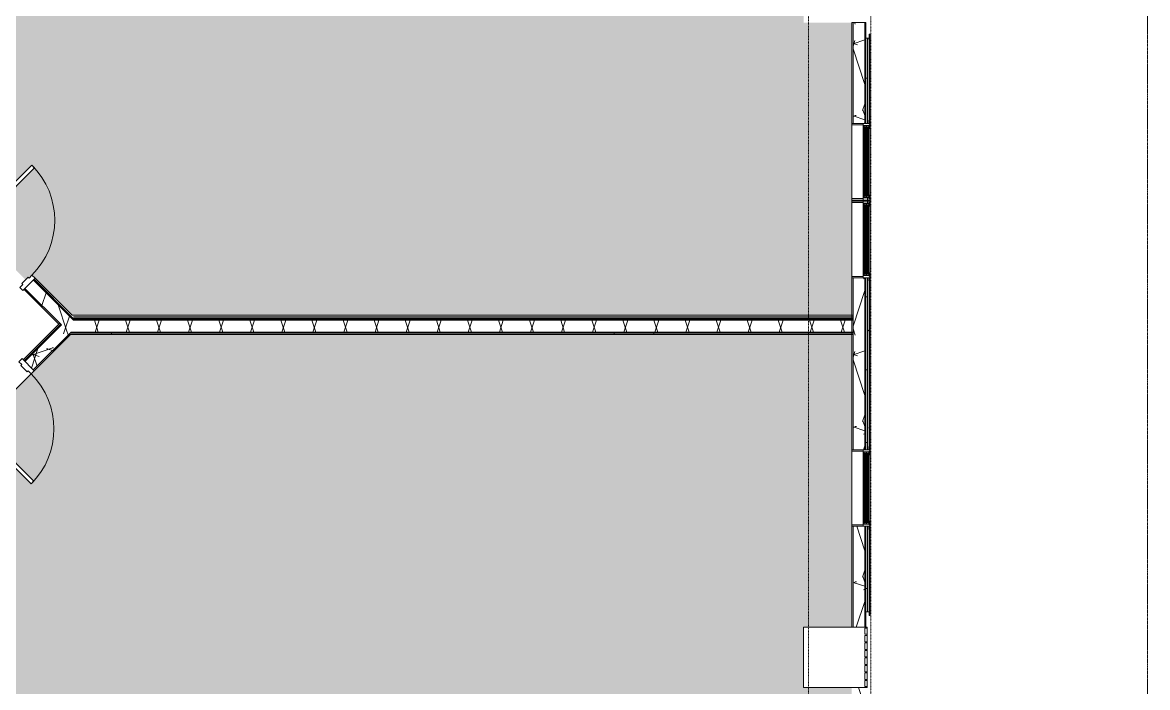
# Model space of a CAD drawing. Header units: inches. Extents: x -1559 to 1959, y 9767 to 12269.
# Drawn here: x 1408 to 1930, y 10248 to 10556 of the extents above; entities that cross this region are included whole.
import ezdxf

# ---------------------------------------------------------------- set-up
doc = ezdxf.new("R2010")
doc.units = ezdxf.units.IN
doc.header["$MEASUREMENT"] = 0
for name, pattern in [('Dash', [0.25, 0.125, -0.125]), ('Dash 1_16_', [0.125, 0.0625, -0.0625]), ('Double Dash 3_8_', [1, 0.375, -0.125, 0.125, -0.125, 0.125, -0.125])]:
    doc.linetypes.add(name, pattern=pattern)
for name, color, linetype, lineweight in [('0-1', 7, 'Continuous', 5), ('0-2', 7, 'Continuous', 9), ('0-3', 250, 'Double Dash 3_8_', 15), ('A-AREA-PATT-1', 254, 'Continuous', 9), ('A-AREA-PATT-7', 8, 'Continuous', 9), ('A-DETL-GENF-HDLN-1', 7, 'Dash', 9), ('A-DETL-GENF-HDLN-2', 1, 'Continuous', 9), ('A-DOOR', 31, 'Continuous', 9), ('A-DOOR-FRAM', 31, 'Continuous', 9), ('A-GENM-1', 7, 'Continuous', 9), ('A-GLAZ', 151, 'Continuous', 9), ('A-GLAZ-1', 7, 'Continuous', 9), ('A-WALL', 113, 'Continuous', 9), ('A-WALL-1', 7, 'Continuous', 9), ('A-WALL-PATT-1', 8, 'Continuous', 9), ('A-WALL-PATT-2', 253, 'Continuous', 9), ('A-WALL-PATT-3', 7, 'Continuous', 9), ('A-WALL-PATT-5', 111, 'Continuous', 9), ('C-PROP-LINE-1', 250, 'Double Dash 3_8_', 15), ('C-PROP-LINE-2', 250, 'Dash 1_16_', 15), ('I-WALL', 2, 'Continuous', 9), ('I-WALL-1', 1, 'Continuous', 5)]:
    doc.layers.add(name, color=color, linetype=linetype, lineweight=lineweight)
pattern_1 = [(45, (3869.27, 0), (-35.63818, 35.63818), []), (45, (3869.27, 54), (-35.63818, 35.63818), [])]
pattern_2 = [(161.57, (3871.0695, 1.8), (-14.4010124, -0.0012439), [0, -102.456, 11.376, 0]), (18.43, (3867.4695, 1.8), (-14.4010124, 0.0012439), [0, -102.456, 11.376, 0]), (108.43, (3871.0695, 1.8), (7.1973965, -36.003153), [34.146, -79.686]), (71.57, (3867.4695, 1.8), (7.1973965, 36.003153), [34.146, -79.686])]

# ---------------------------------------------------------------- blocks, each defined once
blk = doc.blocks.new('Window-Double_Hung-Marvin-Essential - ESDH3066 - 3rd floor-V1-KEY PLAN - 3RD FLOOR')
at = {"layer": 'A-DETL-GENF-HDLN-1'}
blk.add_line((16.1, 4.22), (-16.5, 4.22), dxfattribs=at)
at = {"layer": 'A-DETL-GENF-HDLN-2'}
for p, q in [((-19.25, 3.23), (-19.25, 3.19)), ((-17.75, 3.23), (-19.25, 3.23)), ((-19.25, 3.19), (-17.9, 3.19)), ((-17.9, 3.19), (-17.9, 3.08)), ((-17.9, 3.08), (-17.75, 3.08)), ((-17.75, 4.28), (-17.16, 4.28)), ((-17.75, 4.28), (-17.75, 1.19)), ((-16.72, 1.19), (-17.75, 1.19)), ((-17.08, 3.87), (-17.16, 4.28)), ((-17.13, 1.16), (-17.13, -4.19)), ((-17.08, 3.87), (-16.19, 3.87)), ((-16.85, 4.25), (-16.85, 3.87)), ((-16.3, 4.25), (-16.85, 4.25)), ((-16.38, 3.77), (-16.72, 3.77)), ((-16.72, 3.77), (-16.72, 1.19)), ((-15.34, 3.69), (-16.56, 3.69)), ((-16.56, 2.75), (-16.56, 3.69)), ((-16.56, 2.75), (-15.34, 2.75)), ((-15.34, 2.47), (-16.56, 2.47)), ((-16.56, 1.53), (-16.56, 2.47)), ((-16.56, 1.53), (-15.34, 1.53)), ((-16.38, 3.87), (-16.38, 3.77)), ((-16.3, 4.01), (-16.3, 4.25)), ((-16.18, 4.01), (-16.3, 4.01)), ((-16.19, 3.97), (-16.1, 3.97)), ((-16.19, 3.87), (-16.19, 3.97)), ((-16.18, 4.22), (-16.1, 4.22)), ((-16.18, 4.22), (-16.18, 4.01)), ((-16.1, 3.97), (-16.1, 4.22)), ((-15.94, 2.87), (-15.94, 3.59)), ((-15.94, 3.59), (-15.28, 3.59)), ((-15.28, 2.87), (-15.94, 2.87)), ((-15.94, 1.65), (-15.94, 2.37)), ((-15.94, 2.37), (-15.28, 2.37)), ((-15.28, 1.65), (-15.94, 1.65)), ((-15.84, 2.88), (-15.84, 3.57)), ((-15.84, 1.66), (-15.84, 2.35)), ((-15.54, 3.01), (-15.54, 3.45)), ((-15.54, 1.79), (-15.54, 2.23)), ((-15.34, 3.69), (-15.28, 3.63)), ((-15.34, 2.75), (-15.28, 2.81)), ((-15.34, 2.47), (-15.28, 2.41)), ((-15.34, 1.53), (-15.28, 1.59)), ((-15.28, 3.59), (-15.28, 3.63)), ((-15.28, 2.81), (-15.28, 2.87)), ((-15.28, 2.37), (-15.28, 2.41)), ((-15.28, 1.59), (-15.28, 1.65)), ((15.34, 3.69), (15.28, 3.63)), ((15.28, 3.59), (15.28, 3.63)), ((15.94, 3.59), (15.28, 3.59)), ((15.28, 2.81), (15.28, 2.87)), ((15.28, 2.87), (15.94, 2.87)), ((15.34, 2.75), (15.28, 2.81)), ((15.34, 2.47), (15.28, 2.41)), ((15.28, 2.37), (15.28, 2.41)), ((15.94, 2.37), (15.28, 2.37)), ((15.28, 1.59), (15.28, 1.65)), ((15.28, 1.65), (15.94, 1.65)), ((15.34, 1.53), (15.28, 1.59)), ((15.34, 3.69), (16.56, 3.69)), ((16.56, 2.75), (15.34, 2.75)), ((15.34, 2.47), (16.56, 2.47)), ((16.56, 1.53), (15.34, 1.53)), ((15.54, 3.01), (15.54, 3.45)), ((15.54, 1.79), (15.54, 2.23)), ((15.84, 2.88), (15.84, 3.57)), ((15.84, 1.66), (15.84, 2.35)), ((15.94, 2.87), (15.94, 3.59)), ((15.94, 1.65), (15.94, 2.37)), ((16.18, 4.22), (16.1, 4.22)), ((16.1, 3.97), (16.1, 4.22)), ((16.19, 3.97), (16.1, 3.97)), ((16.18, 4.22), (16.18, 4.01)), ((16.18, 4.01), (16.3, 4.01)), ((16.19, 3.87), (16.19, 3.97)), ((17.08, 3.87), (16.19, 3.87)), ((16.3, 4.01), (16.3, 4.25)), ((16.3, 4.25), (16.85, 4.25)), ((16.38, 3.87), (16.38, 3.77)), ((16.38, 3.77), (16.72, 3.77)), ((16.56, 2.75), (16.56, 3.69)), ((16.56, 1.53), (16.56, 2.47)), ((16.72, 3.77), (16.72, 1.19)), ((16.72, 1.19), (17.75, 1.19)), ((16.85, 4.25), (16.85, 3.87)), ((17.08, 3.87), (17.16, 4.28)), ((17.12, -4.19), (17.12, 1.16)), ((17.75, 4.28), (17.16, 4.28)), ((17.75, 4.28), (17.75, 1.19)), ((17.75, 3.23), (19.25, 3.23)), ((17.9, 3.08), (17.75, 3.08)), ((17.9, 3.19), (17.9, 3.08)), ((19.25, 3.19), (17.9, 3.19)), ((19.25, 3.23), (19.25, 3.19)), ((-17.13, -4.19), (-17.75, -4.19)), ((17.12, -4.19), (17.75, -4.19))]:
    blk.add_line(p, q, dxfattribs=at)
at = {"layer": 'A-GLAZ'}
for p, q in [((15.84, 3.57), (-15.84, 3.57)), ((15.84, 3.45), (-15.84, 3.45)), ((15.84, 3.01), (-15.84, 3.01)), ((15.84, 2.88), (-15.84, 2.88)), ((15.84, 2.35), (-15.84, 2.35)), ((15.84, 2.23), (-15.84, 2.23)), ((15.84, 1.79), (-15.84, 1.79)), ((15.84, 1.66), (-15.84, 1.66))]:
    blk.add_line(p, q, dxfattribs=at)
at = {"layer": 'A-GLAZ-1'}
for p, q in [((17.75, 4.28), (-17.75, 4.28)), ((-17.75, 4.28), (-17.75, 1.19)), ((-17.75, 1.19), (17.75, 1.19)), ((-17.75, 1.16), (-17.75, -4.19)), ((17.75, 1.19), (17.75, 4.28)), ((20.4, 4.25), (17.75, 4.25)), ((17.75, 4.19), (20.4, 4.19)), ((17.75, -4.19), (17.75, 1.16)), ((20.4, 4.19), (20.4, 4.25)), ((-17.75, -4.19), (17.75, -4.19))]:
    blk.add_line(p, q, dxfattribs=at)
blk = doc.blocks.new('Window-Double_Hung-Marvin-Essential - ESDH3066 - 3rd floor-3357212-KEY PLAN - 3RD FLOOR')
at = {"layer": 'A-DETL-GENF-HDLN-1'}
blk.add_line((16.1, -4.22), (-16.5, -4.22), dxfattribs=at)
at = {"layer": 'A-DETL-GENF-HDLN-2'}
for p, q in [((-17.13, 4.19), (-17.75, 4.19)), ((-17.13, -1.16), (-17.13, 4.19)), ((17.12, 4.19), (17.75, 4.19)), ((17.12, 4.19), (17.12, -1.16)), ((-19.25, -3.23), (-19.25, -3.19)), ((-19.25, -3.19), (-17.9, -3.19)), ((-17.75, -3.23), (-19.25, -3.23)), ((-17.9, -3.19), (-17.9, -3.08)), ((-17.9, -3.08), (-17.75, -3.08)), ((-16.72, -1.19), (-17.75, -1.19)), ((-17.75, -4.28), (-17.75, -1.19)), ((-17.75, -4.28), (-17.16, -4.28)), ((-17.08, -3.87), (-17.16, -4.28)), ((-17.08, -3.87), (-16.19, -3.87)), ((-16.85, -4.25), (-16.85, -3.87)), ((-16.3, -4.25), (-16.85, -4.25)), ((-16.72, -3.77), (-16.72, -1.19)), ((-16.38, -3.77), (-16.72, -3.77)), ((-16.56, -1.53), (-15.34, -1.53)), ((-16.56, -1.53), (-16.56, -2.47)), ((-15.34, -2.47), (-16.56, -2.47)), ((-16.56, -2.75), (-15.34, -2.75)), ((-16.56, -2.75), (-16.56, -3.69)), ((-15.34, -3.69), (-16.56, -3.69)), ((-16.38, -3.87), (-16.38, -3.77)), ((-16.18, -4.01), (-16.3, -4.01)), ((-16.3, -4.01), (-16.3, -4.25)), ((-16.19, -3.87), (-16.19, -3.97)), ((-16.19, -3.97), (-16.1, -3.97)), ((-16.18, -4.22), (-16.18, -4.01)), ((-16.18, -4.22), (-16.1, -4.22)), ((-16.1, -3.97), (-16.1, -4.22)), ((-15.28, -1.65), (-15.94, -1.65)), ((-15.94, -1.65), (-15.94, -2.37)), ((-15.94, -2.37), (-15.28, -2.37)), ((-15.28, -2.87), (-15.94, -2.87)), ((-15.94, -2.87), (-15.94, -3.59)), ((-15.94, -3.59), (-15.28, -3.59)), ((-15.84, -1.66), (-15.84, -2.35)), ((-15.84, -2.88), (-15.84, -3.57)), ((-15.54, -1.79), (-15.54, -2.23)), ((-15.54, -3.01), (-15.54, -3.45)), ((-15.34, -1.53), (-15.28, -1.59)), ((-15.34, -2.47), (-15.28, -2.41)), ((-15.34, -2.75), (-15.28, -2.81)), ((-15.34, -3.69), (-15.28, -3.63)), ((-15.28, -1.59), (-15.28, -1.65)), ((-15.28, -2.37), (-15.28, -2.41)), ((-15.28, -2.81), (-15.28, -2.87)), ((-15.28, -3.59), (-15.28, -3.63)), ((15.34, -1.53), (15.28, -1.59)), ((15.28, -1.59), (15.28, -1.65)), ((15.28, -1.65), (15.94, -1.65)), ((15.28, -2.37), (15.28, -2.41)), ((15.94, -2.37), (15.28, -2.37)), ((15.34, -2.47), (15.28, -2.41)), ((15.34, -2.75), (15.28, -2.81)), ((15.28, -2.81), (15.28, -2.87)), ((15.28, -2.87), (15.94, -2.87)), ((15.28, -3.59), (15.28, -3.63)), ((15.94, -3.59), (15.28, -3.59)), ((15.34, -3.69), (15.28, -3.63)), ((16.56, -1.53), (15.34, -1.53)), ((15.34, -2.47), (16.56, -2.47)), ((16.56, -2.75), (15.34, -2.75)), ((15.34, -3.69), (16.56, -3.69)), ((15.54, -1.79), (15.54, -2.23)), ((15.54, -3.01), (15.54, -3.45)), ((15.84, -1.66), (15.84, -2.35)), ((15.84, -2.88), (15.84, -3.57)), ((15.94, -1.65), (15.94, -2.37)), ((15.94, -2.87), (15.94, -3.59)), ((16.19, -3.97), (16.1, -3.97)), ((16.1, -3.97), (16.1, -4.22)), ((16.18, -4.22), (16.1, -4.22)), ((16.18, -4.22), (16.18, -4.01)), ((16.18, -4.01), (16.3, -4.01)), ((17.08, -3.87), (16.19, -3.87)), ((16.19, -3.87), (16.19, -3.97)), ((16.3, -4.01), (16.3, -4.25)), ((16.3, -4.25), (16.85, -4.25)), ((16.38, -3.87), (16.38, -3.77)), ((16.38, -3.77), (16.72, -3.77)), ((16.56, -1.53), (16.56, -2.47)), ((16.56, -2.75), (16.56, -3.69)), ((16.72, -3.77), (16.72, -1.19)), ((16.72, -1.19), (17.75, -1.19)), ((16.85, -4.25), (16.85, -3.87)), ((17.08, -3.87), (17.16, -4.28)), ((17.75, -4.28), (17.16, -4.28)), ((17.75, -4.28), (17.75, -1.19)), ((17.9, -3.08), (17.75, -3.08)), ((17.75, -3.23), (19.25, -3.23)), ((17.9, -3.19), (17.9, -3.08)), ((19.25, -3.19), (17.9, -3.19)), ((19.25, -3.23), (19.25, -3.19))]:
    blk.add_line(p, q, dxfattribs=at)
at = {"layer": 'A-GLAZ'}
for p, q in [((15.84, -1.66), (-15.84, -1.66)), ((15.84, -1.79), (-15.84, -1.79)), ((15.84, -2.23), (-15.84, -2.23)), ((15.84, -2.35), (-15.84, -2.35)), ((15.84, -2.88), (-15.84, -2.88)), ((15.84, -3.01), (-15.84, -3.01)), ((15.84, -3.45), (-15.84, -3.45)), ((15.84, -3.57), (-15.84, -3.57))]:
    blk.add_line(p, q, dxfattribs=at)
at = {"layer": 'A-GLAZ-1'}
for p, q in [((-17.75, 4.19), (17.75, 4.19)), ((-17.75, -1.16), (-17.75, 4.19)), ((17.75, 4.19), (17.75, -1.16)), ((-17.75, -1.19), (17.75, -1.19)), ((-17.75, -4.28), (-17.75, -1.19)), ((17.75, -4.28), (-17.75, -4.28)), ((17.75, -1.19), (17.75, -4.28)), ((17.75, -4.19), (20.4, -4.19)), ((20.4, -4.25), (17.75, -4.25)), ((20.4, -4.19), (20.4, -4.25))]:
    blk.add_line(p, q, dxfattribs=at)
blk = doc.blocks.new('V-Series_EWC4_SPVU_RFA_2015 - 2ND AND 3RD FLOOR-2226480-KEY PLAN - 3RD FLOOR')
at = {"layer": 'A-GENM-1'}
for p, q in [((-3829.54, 11738.59), (-3858.97, 11738.59)), ((-3858.97, 11738.59), (-3858.97, 11738.15)), ((-3858.97, 11735.36), (-3858.97, 11738.15)), ((-3858.97, 11738.15), (-3857.97, 11738.15)), ((-3857.97, 11738.15), (-3857.97, 11735.36)), ((-3829.54, 11710.71), (-3829.54, 11738.59)), ((-3857.97, 11735.36), (-3858.97, 11735.36)), ((-3858.97, 11735.36), (-3858.97, 11734.86)), ((-3858.97, 11731.87), (-3858.97, 11734.86)), ((-3858.97, 11734.86), (-3857.97, 11734.86)), ((-3857.97, 11731.87), (-3858.97, 11731.87)), ((-3858.97, 11731.87), (-3858.97, 11731.37)), ((-3858.97, 11728.39), (-3858.97, 11731.37)), ((-3858.97, 11731.37), (-3857.97, 11731.37)), ((-3857.97, 11734.86), (-3857.97, 11731.87)), ((-3857.97, 11731.37), (-3857.97, 11728.39)), ((-3857.97, 11728.39), (-3858.97, 11728.39)), ((-3858.97, 11728.39), (-3858.97, 11727.89)), ((-3858.97, 11724.9), (-3858.97, 11727.89)), ((-3858.97, 11727.89), (-3857.97, 11727.89)), ((-3857.97, 11727.89), (-3857.97, 11724.9)), ((-3857.97, 11724.9), (-3858.97, 11724.9)), ((-3858.97, 11724.9), (-3858.97, 11724.4)), ((-3858.97, 11721.42), (-3858.97, 11724.4)), ((-3858.97, 11724.4), (-3857.97, 11724.4)), ((-3857.97, 11721.42), (-3858.97, 11721.42)), ((-3858.97, 11721.42), (-3858.97, 11720.92)), ((-3858.97, 11717.93), (-3858.97, 11720.92)), ((-3858.97, 11720.92), (-3857.97, 11720.92)), ((-3857.97, 11724.4), (-3857.97, 11721.42)), ((-3857.97, 11720.92), (-3857.97, 11717.93)), ((-3857.97, 11717.93), (-3858.97, 11717.93)), ((-3858.97, 11717.93), (-3858.97, 11717.43)), ((-3858.97, 11714.45), (-3858.97, 11717.43)), ((-3858.97, 11717.43), (-3857.97, 11717.43)), ((-3857.97, 11717.43), (-3857.97, 11714.45)), ((-3857.97, 11714.45), (-3858.97, 11714.45)), ((-3858.97, 11714.45), (-3858.97, 11713.95)), ((-3858.97, 11711.15), (-3858.97, 11713.95)), ((-3858.97, 11713.95), (-3857.97, 11713.95)), ((-3857.97, 11711.15), (-3858.97, 11711.15)), ((-3858.97, 11711.15), (-3858.97, 11710.71)), ((-3858.97, 11710.71), (-3829.54, 11710.71)), ((-3857.97, 11713.95), (-3857.97, 11711.15))]:
    blk.add_line(p, q, dxfattribs=at)
blk = doc.blocks.new('Family - ___-2657144-KEY PLAN - 3RD FLOOR')
at = {"layer": 'C-PROP-LINE-1'}
blk.add_line((-1939.77, 12268.69), (-1939.77, 9828.62), dxfattribs=at)
blk = doc.blocks.new('Family - ___-2835860-KEY PLAN - 3RD FLOOR')
at = {"layer": 'C-PROP-LINE-2'}
blk.add_line((-2067.92, 9980.19), (-2067.92, 10851.39), dxfattribs=at)
blk = doc.blocks.new('Family - ___-2835903-KEY PLAN - 3RD FLOOR')
at = {"layer": 'C-PROP-LINE-2'}
blk.add_line((-2096.82, 10008.84), (-2096.82, 10822.49), dxfattribs=at)
blk = doc.blocks.new('Family - ___-2835932-KEY PLAN - 3RD FLOOR')
at = {"layer": 'C-PROP-LINE-2'}
blk.add_line((-2067.92, 9980.19), (-2067.92, 10851.39), dxfattribs=at)
blk = doc.blocks.new('CTR - 1st Phase - Shell_rvt-1-KEY PLAN - 3RD FLOOR')
at = {"layer": 'A-WALL-PATT-1'}
h = blk.add_hatch(dxfattribs=at)
h.set_pattern_fill('FP_2', color=256, style=0, pattern_type=2)
h.set_pattern_definition([(216.87, (36, 90), (269.999678, 180.000482), [45, -405]), (206.565, (90, 63), (-90.00047, -89.99987), [100.623, -100.623]), (198.435, (90, 18), (-179.999294, -90.00048), [56.921, -227.684])])
h.paths.add_polyline_path([(-2069.42, 9981.69), (-2068.67, 9981.71), (-2068.67, 10015.24), (-2069.42, 10015.24), (-2069.42, 9982.44)], flags=0)
h.paths.add_polyline_path([(-2068.67, 10050.74), (-2068.67, 10051.24), (-2069.42, 10051.24), (-2069.42, 10050.74)], flags=0)
h.paths.add_polyline_path([(-2068.67, 10086.74), (-2068.67, 10168.9), (-2069.42, 10168.9), (-2069.42, 10086.74)], flags=0)
h.paths.add_polyline_path([(-2068.67, 10204.4), (-2068.67, 10241.43), (-2069.42, 10241.43), (-2069.42, 10204.4)], flags=0)
h.paths.add_polyline_path([(-2069.42, 10282.95), (-2068.67, 10282.95), (-2068.67, 10322.5), (-2069.42, 10322.5), (-2069.42, 10306.2)], flags=0)
h.paths.add_polyline_path([(-2069.42, 10358), (-2068.67, 10358), (-2068.67, 10437.64), (-2069.42, 10437.64), (-2069.42, 10385.16)], flags=0)
h.paths.add_polyline_path([(-2069.42, 10473.14), (-2068.67, 10473.14), (-2068.67, 10473.64), (-2069.42, 10473.64)], flags=0)
h.paths.add_polyline_path([(-2068.67, 10509.14), (-2068.67, 10548.63), (-2069.42, 10548.63), (-2069.42, 10509.14)], flags=0)
h.paths.add_polyline_path([(-2069.42, 10590.15), (-2068.67, 10590.15), (-2068.67, 10629.64), (-2069.42, 10629.64), (-2069.42, 10622.05)], flags=0)
h.paths.add_polyline_path([(-2068.67, 10665.14), (-2068.67, 10665.64), (-2069.42, 10665.64), (-2069.42, 10665.14)], flags=0)
h.paths.add_polyline_path([(-2068.67, 10701.14), (-2068.67, 10744.84), (-2069.42, 10744.84), (-2069.42, 10701.14)], flags=0)
h.paths.add_polyline_path([(-2069.42, 10780.34), (-2068.67, 10780.34), (-2068.67, 10780.84), (-2069.42, 10780.84)], flags=0)
h.paths.add_polyline_path([(-2068.67, 10816.34), (-2068.67, 10850.64), (-2069.42, 10850.64), (-2069.42, 10816.34)], flags=0)
h = blk.add_hatch(dxfattribs=at)
h.set_pattern_fill('FP_1', color=256, style=0, pattern_type=2)
h.set_pattern_definition([(0, (0, 0), (115.2, 28.8), [4.752, -81.648, 4.752, -81.648, -460.8]), (0, (0, 0), (115.2, 28.8), [-172.8, 4.752, -168.048, 4.752, -81.648, -201.6]), (0, (0, 0), (115.2, 28.8), [-432, 4.752, -52.848, 4.752, -139.248]), (120, (43.2, 14.4), (-82.54153, 85.36613), [4.752, -81.648, 4.752, -81.648, -460.8]), (120, (43.2, 14.4), (-82.54153, 85.36613), [-172.8, 4.752, -168.048, 4.752, -81.648, -201.6]), (120, (43.2, 14.4), (-82.54153, 85.36613), [-432, 4.752, -52.848, 4.752, -139.248]), (240, (57.6, 72), (-32.65847, -114.16613), [4.752, -81.648, 4.752, -81.648, -460.8]), (240, (57.6, 72), (-32.65847, -114.16613), [-172.8, 4.752, -168.048, 4.752, -81.648, -201.6]), (240, (57.6, 72), (-32.65847, -114.16613), [-432, 4.752, -52.848, 4.752, -139.248])])
h.paths.add_polyline_path([(-2076.8, 9989.06), (-2076.17, 9989.06), (-2076.17, 10015.24), (-2076.8, 10015.24), (-2076.8, 9989.46)], flags=0)
h.paths.add_polyline_path([(-2076.8, 10050.74), (-2076.17, 10050.74), (-2076.17, 10051.24), (-2076.8, 10051.24)], flags=0)
h.paths.add_polyline_path([(-2076.8, 10086.74), (-2076.17, 10086.74), (-2076.17, 10168.9), (-2076.8, 10168.9)], flags=0)
h.paths.add_polyline_path([(-2076.17, 10204.4), (-2076.17, 10247.85), (-2076.8, 10247.85), (-2076.8, 10204.4)], flags=0)
h.paths.add_polyline_path([(-2076.17, 10275.73), (-2076.17, 10322.5), (-2076.8, 10322.5), (-2076.8, 10275.73)], flags=0)
h.paths.add_polyline_path([(-2076.17, 10358), (-2076.17, 10411.35), (-2076.8, 10411.35), (-2076.8, 10358)], flags=0)
h.paths.add_polyline_path([(-2076.8, 10420.23), (-2076.17, 10420.23), (-2076.17, 10437.64), (-2076.8, 10437.64)], flags=0)
h.paths.add_polyline_path([(-2076.8, 10473.14), (-2076.17, 10473.14), (-2076.17, 10473.64), (-2076.8, 10473.64)], flags=0)
h.paths.add_polyline_path([(-2076.8, 10509.14), (-2076.17, 10509.14), (-2076.17, 10555.85), (-2076.8, 10555.85), (-2076.8, 10543.09)], flags=0)
h.paths.add_polyline_path([(-2076.17, 10583.73), (-2076.17, 10629.64), (-2076.8, 10629.64), (-2076.8, 10583.73)], flags=0)
h.paths.add_polyline_path([(-2076.8, 10665.14), (-2076.17, 10665.14), (-2076.17, 10665.64), (-2076.8, 10665.64)], flags=0)
h.paths.add_polyline_path([(-2076.8, 10701.14), (-2076.17, 10701.14), (-2076.17, 10744.84), (-2076.8, 10744.84)], flags=0)
h.paths.add_polyline_path([(-2076.17, 10780.34), (-2076.17, 10780.84), (-2076.8, 10780.84), (-2076.8, 10780.34)], flags=0)
h.paths.add_polyline_path([(-2076.17, 10816.34), (-2076.17, 10843.14), (-2076.8, 10843.14), (-2076.8, 10816.34)], flags=0)
at = {"layer": 'A-WALL-PATT-2'}
h = blk.add_hatch(dxfattribs=at)
h.set_pattern_fill('FP_3', color=256, style=0, pattern_type=2)
h.set_pattern_definition([(0, (0, 0), (0, 33.75), []), (90, (0, 0), (-33.75, 2e-15), [])])
h.paths.add_polyline_path([(-2070.13, 9982.44), (-2069.42, 9982.44), (-2069.42, 10015.24), (-2070.17, 10015.24), (-2070.17, 9982.44)], flags=0)
h.paths.add_polyline_path([(-2069.42, 10050.74), (-2069.42, 10051.24), (-2070.17, 10051.24), (-2070.17, 10050.74)], flags=0)
h.paths.add_polyline_path([(-2070.17, 10086.74), (-2069.42, 10086.74), (-2069.42, 10168.9), (-2070.17, 10168.9)], flags=0)
h.paths.add_polyline_path([(-2069.42, 10204.4), (-2069.42, 10241.43), (-2070.17, 10241.43), (-2070.17, 10204.4)], flags=0)
h.paths.add_polyline_path([(-2069.42, 10282.95), (-2069.42, 10322.5), (-2070.17, 10322.5), (-2070.17, 10282.95)], flags=0)
h.paths.add_polyline_path([(-2069.42, 10358), (-2069.42, 10437.64), (-2070.17, 10437.64), (-2070.17, 10358)], flags=0)
h.paths.add_polyline_path([(-2070.17, 10473.14), (-2069.42, 10473.14), (-2069.42, 10473.64), (-2070.17, 10473.64)], flags=0)
h.paths.add_polyline_path([(-2070.17, 10509.14), (-2069.42, 10509.14), (-2069.42, 10548.63), (-2070.17, 10548.63), (-2070.17, 10543.09)], flags=0)
h.paths.add_polyline_path([(-2069.42, 10590.15), (-2069.42, 10629.64), (-2070.17, 10629.64), (-2070.17, 10590.15)], flags=0)
h.paths.add_polyline_path([(-2069.42, 10665.14), (-2069.42, 10665.64), (-2070.17, 10665.64), (-2070.17, 10665.14)], flags=0)
h.paths.add_polyline_path([(-2070.17, 10701.14), (-2069.42, 10701.14), (-2069.42, 10744.84), (-2070.17, 10744.84)], flags=0)
h.paths.add_polyline_path([(-2070.17, 10780.34), (-2069.42, 10780.34), (-2069.42, 10780.84), (-2070.17, 10780.84)], flags=0)
h.paths.add_polyline_path([(-2069.42, 10816.34), (-2069.42, 10849.89), (-2070.17, 10849.89), (-2070.17, 10816.34)], flags=0)
h = blk.add_hatch(dxfattribs=at)
h.set_pattern_fill('FP_5', color=256, style=0, pattern_type=2)
h.set_pattern_definition([(161.57, (1.8, 1.8), (-14.4010124, -0.0012439), [0, -102.456, 11.376, 0]), (18.43, (-1.8, 1.8), (-14.4010124, 0.0012439), [0, -102.456, 11.376, 0]), (108.43, (1.8, 1.8), (7.1973965, -36.003153), [34.146, -79.686]), (71.57, (-1.8, 1.8), (7.1973965, 36.003153), [34.146, -79.686])])
h.paths.add_polyline_path([(-2070.67, 9988.44), (-2070.67, 10015.24), (-2076.17, 10015.24), (-2076.17, 9988.44), (-2071.17, 9988.44)], flags=0)
h.paths.add_polyline_path([(-2071.42, 10050.74), (-2070.67, 10050.74), (-2070.67, 10051.24), (-2076.17, 10051.24), (-2076.17, 10050.74), (-2071.45, 10050.74)], flags=0)
h.paths.add_polyline_path([(-2076.17, 10086.74), (-2070.67, 10086.74), (-2070.67, 10168.9), (-2076.17, 10168.9)], flags=0)
h.paths.add_polyline_path([(-2070.67, 10204.4), (-2070.67, 10247.85), (-2076.17, 10247.85), (-2076.17, 10204.4), (-2071.42, 10204.4)], flags=0)
h.paths.add_polyline_path([(-2076.17, 10275.73), (-2070.67, 10275.73), (-2070.67, 10322.5), (-2076.17, 10322.5), (-2076.17, 10306.2)], flags=0)
h.paths.add_polyline_path([(-2076.17, 10358), (-2070.67, 10358), (-2070.67, 10437.64), (-2076.17, 10437.64), (-2076.17, 10385.16)], flags=0)
h.paths.add_polyline_path([(-2070.67, 10473.14), (-2070.67, 10473.64), (-2076.17, 10473.64), (-2076.17, 10473.14), (-2071.42, 10473.14)], flags=0)
h.paths.add_polyline_path([(-2076.17, 10509.14), (-2070.67, 10509.14), (-2070.67, 10555.85), (-2076.17, 10555.85), (-2076.17, 10543.09)], flags=0)
h.paths.add_polyline_path([(-2070.67, 10583.73), (-2070.67, 10629.64), (-2076.17, 10629.64), (-2076.17, 10583.73)], flags=0)
h.paths.add_polyline_path([(-2076.17, 10665.14), (-2070.67, 10665.14), (-2070.67, 10665.64), (-2076.17, 10665.64)], flags=0)
h.paths.add_polyline_path([(-2071.42, 10701.14), (-2070.67, 10701.14), (-2070.67, 10744.84), (-2076.17, 10744.84), (-2076.17, 10701.14), (-2071.45, 10701.14)], flags=0)
h.paths.add_polyline_path([(-2071.42, 10780.34), (-2070.67, 10780.34), (-2070.67, 10780.84), (-2076.17, 10780.84), (-2076.17, 10780.34), (-2071.45, 10780.34)], flags=0)
h.paths.add_polyline_path([(-2070.67, 10816.34), (-2070.67, 10848.64), (-2076.17, 10848.64), (-2076.17, 10816.34), (-2071.42, 10816.34)], flags=0)
h = blk.add_hatch(dxfattribs=at)
h.set_pattern_fill('FP_4', color=256, style=0, pattern_type=2)
h.set_pattern_definition([(0, (0, 0), (0, 17.993), []), (315, (0, 0), (17.993039, 0), [25.446, -25.446]), (45, (0, 0), (17.993039, 0), [25.446, -25.446])])
h.paths.add_polyline_path([(-2070.17, 9982.94), (-2070.17, 10015.24), (-2070.67, 10015.24), (-2070.67, 9982.94)], flags=0)
h.paths.add_polyline_path([(-2070.67, 10050.74), (-2070.17, 10050.74), (-2070.17, 10051.24), (-2070.67, 10051.24)], flags=0)
h.paths.add_polyline_path([(-2070.17, 10086.74), (-2070.17, 10168.9), (-2070.67, 10168.9), (-2070.67, 10086.74)], flags=0)
h.paths.add_polyline_path([(-2070.17, 10204.4), (-2070.17, 10247.85), (-2070.67, 10247.85), (-2070.67, 10204.4)], flags=0)
h.paths.add_polyline_path([(-2070.67, 10275.73), (-2070.17, 10275.73), (-2070.17, 10322.5), (-2070.67, 10322.5), (-2070.67, 10282.95)], flags=0)
h.paths.add_polyline_path([(-2070.67, 10358), (-2070.17, 10358), (-2070.17, 10437.64), (-2070.67, 10437.64), (-2070.67, 10385.16)], flags=0)
h.paths.add_polyline_path([(-2070.67, 10473.14), (-2070.17, 10473.14), (-2070.17, 10473.64), (-2070.67, 10473.64)], flags=0)
h.paths.add_polyline_path([(-2070.67, 10509.14), (-2070.17, 10509.14), (-2070.17, 10555.85), (-2070.67, 10555.85), (-2070.67, 10543.09)], flags=0)
h.paths.add_polyline_path([(-2070.17, 10583.73), (-2070.17, 10629.64), (-2070.67, 10629.64), (-2070.67, 10583.73), (-2070.3, 10583.73)], flags=0)
h.paths.add_polyline_path([(-2070.67, 10665.14), (-2070.17, 10665.14), (-2070.17, 10665.64), (-2070.67, 10665.64)], flags=0)
h.paths.add_polyline_path([(-2070.67, 10701.14), (-2070.17, 10701.14), (-2070.17, 10744.84), (-2070.67, 10744.84)], flags=0)
h.paths.add_polyline_path([(-2070.17, 10780.34), (-2070.17, 10780.84), (-2070.67, 10780.84), (-2070.67, 10780.34)], flags=0)
h.paths.add_polyline_path([(-2070.17, 10816.34), (-2070.17, 10849.14), (-2070.67, 10849.14), (-2070.67, 10816.34)], flags=0)
at = {"layer": 'A-WALL-1'}
for p, q in [((-2076.8, 10555.85), (-2076.8, 10509.14)), ((-2070.17, 10555.85), (-2076.8, 10555.85)), ((-2076.17, 10509.14), (-2076.17, 10555.85)), ((-2070.67, 10509.14), (-2070.67, 10555.85)), ((-2070.17, 10548.63), (-2070.17, 10555.85)), ((-2068.67, 10548.63), (-2070.17, 10548.63)), ((-2070.17, 10509.14), (-2070.17, 10548.63)), ((-2069.42, 10509.14), (-2069.42, 10548.63)), ((-2068.42, 10550.38), (-2068.67, 10550.38)), ((-2068.67, 10550.38), (-2068.67, 10548.63)), ((-2068.67, 10509.14), (-2068.67, 10548.63)), ((-2068.42, 10511.79), (-2068.42, 10550.38)), ((-2076.8, 10473.64), (-2076.8, 10473.14)), ((-2076.17, 10473.14), (-2076.17, 10473.64)), ((-2070.67, 10473.14), (-2070.67, 10473.64)), ((-2070.17, 10473.14), (-2070.17, 10473.64)), ((-2069.42, 10473.14), (-2069.42, 10473.64)), ((-2068.67, 10473.14), (-2068.67, 10473.64)), ((-2068.42, 10473.14), (-2068.42, 10473.64)), ((-2076.8, 10437.64), (-2076.8, 10358)), ((-2076.17, 10358), (-2076.17, 10437.64)), ((-2070.67, 10358), (-2070.67, 10437.64)), ((-2070.17, 10358), (-2070.17, 10437.64)), ((-2069.42, 10358), (-2069.42, 10437.64)), ((-2068.67, 10358), (-2068.67, 10437.64)), ((-2068.42, 10358), (-2068.42, 10434.99)), ((-2076.8, 10322.5), (-2076.8, 10275.73)), ((-2076.17, 10275.73), (-2076.17, 10322.5)), ((-2070.67, 10275.73), (-2070.67, 10322.5)), ((-2070.17, 10282.95), (-2070.17, 10322.5)), ((-2069.42, 10282.95), (-2069.42, 10322.5)), ((-2068.67, 10282.95), (-2068.67, 10322.5)), ((-2068.42, 10281.2), (-2068.42, 10319.85)), ((-2070.17, 10275.73), (-2070.17, 10282.95)), ((-2070.17, 10282.95), (-2068.67, 10282.95)), ((-2068.67, 10282.95), (-2068.67, 10281.2)), ((-2068.67, 10281.2), (-2068.42, 10281.2)), ((-2076.8, 10275.73), (-2070.17, 10275.73))]:
    blk.add_line(p, q, dxfattribs=at)
at = {"layer": '0-2'}
for name, p, rotation in [('Window-Double_Hung-Marvin-Essential - ESDH3066 - 3rd floor-3357212-KEY PLAN - 3RD FLOOR', (-2072.61, 10491.39), 89.99999999999991), ('Window-Double_Hung-Marvin-Essential - ESDH3066 - 3rd floor-V1-KEY PLAN - 3RD FLOOR', (-2072.61, 10455.39), 269.9999999999999), ('Window-Double_Hung-Marvin-Essential - ESDH3066 - 3rd floor-V1-KEY PLAN - 3RD FLOOR', (-2072.61, 10340.25), 269.9999999999999), ('V-Series_EWC4_SPVU_RFA_2015 - 2ND AND 3RD FLOOR-2226480-KEY PLAN - 3RD FLOOR', (-5928.65, 21986.44), 180)]:
    blk.add_blockref(name, p, dxfattribs=dict(at, rotation=rotation))
at = {"layer": '0-3'}
for name in ['Family - ___-2657144-KEY PLAN - 3RD FLOOR', 'Family - ___-2835932-KEY PLAN - 3RD FLOOR', 'Family - ___-2835860-KEY PLAN - 3RD FLOOR', 'Family - ___-2835903-KEY PLAN - 3RD FLOOR']:
    blk.add_blockref(name, (0, 0), dxfattribs=at)
blk = doc.blocks.new('HOLLOW METAL - UNIT DOOR-2191977-KEY PLAN - 3RD FLOOR')
at = {"layer": 'A-DOOR'}
for p, q in [((16.25, -3.875), (18, -3.875)), ((16.25, -39.875), (16.25, -3.875)), ((18, -3.875), (18, -39.875)), ((18, -39.875), (16.25, -39.875))]:
    blk.add_line(p, q, dxfattribs=at)
blk.add_arc((18, -3.875), 36, 180, 270, dxfattribs=at)
at = {"layer": 'A-DOOR-FRAM'}
for p, q in [((-20, 4.125), (-18, 4.125)), ((-20, -3.875), (-20, 4.125)), ((-18, 4.125), (-18, 2.1875)), ((-18, 2.1875), (-17.375, 2.1875)), ((-17.375, 2.1875), (-17.375, -1.9375)), ((17.375, 2.1875), (18, 2.1875)), ((17.375, -1.9375), (17.375, 2.1875)), ((18, 4.125), (20, 4.125)), ((18, 2.1875), (18, 4.125)), ((20, 4.125), (20, -3.875)), ((-18, -3.875), (-20, -3.875)), ((-18, -1.9375), (-18, -3.875)), ((-17.375, -1.9375), (-18, -1.9375)), ((18, -1.9375), (17.375, -1.9375)), ((18, -3.875), (18, -1.9375)), ((20, -3.875), (18, -3.875))]:
    blk.add_line(p, q, dxfattribs=at)
blk = doc.blocks.new('HOLLOW METAL - UNIT DOOR-2191978-KEY PLAN - 3RD FLOOR')
at = {"layer": 'A-DOOR'}
for p, q in [((18, 39.875), (16.25, 39.875)), ((16.25, 39.875), (16.25, 3.875)), ((18, 3.875), (18, 39.875)), ((16.25, 3.875), (18, 3.875))]:
    blk.add_line(p, q, dxfattribs=at)
blk.add_arc((18, 3.875), 36, 90, 180, dxfattribs=at)
at = {"layer": 'A-DOOR-FRAM'}
for p, q in [((-18, 3.875), (-20, 3.875)), ((-20, 3.875), (-20, -4.125)), ((-18, 1.9375), (-18, 3.875)), ((-17.375, 1.9375), (-18, 1.9375)), ((-17.375, -2.1875), (-17.375, 1.9375)), ((18, 1.9375), (17.375, 1.9375)), ((17.375, 1.9375), (17.375, -2.1875)), ((18, 3.875), (18, 1.9375)), ((20, 3.875), (18, 3.875)), ((20, -4.125), (20, 3.875)), ((-20, -4.125), (-18, -4.125)), ((-18, -4.125), (-18, -2.1875)), ((-18, -2.1875), (-17.375, -2.1875)), ((17.375, -2.1875), (18, -2.1875)), ((18, -2.1875), (18, -4.125)), ((18, -4.125), (20, -4.125))]:
    blk.add_line(p, q, dxfattribs=at)

msp = doc.modelspace()

# ---------------------------------------------------------------- hatches: boundary and pattern name
at = {"layer": 'A-AREA-PATT-1'}
h = msp.add_hatch(color=256, dxfattribs=at)
h.paths.add_polyline_path([(1387.31, 10464.28), (1412.76, 10489.73), (1414, 10488.5), (1388.55, 10463.04), (1387.46, 10464.13)], flags=0)
h.paths.add_polyline_path([(1435.03, 10420.23), (1792.47, 10420.23), (1792.47, 10555.85), (1770.16, 10555.85), (1770.16, 10583.73), (1792.47, 10583.73), (1792.47, 10842.51), (1360.58, 10842.51), (1360.58, 10458.16), (1365.46, 10458.16), (1379.44, 10472.15), (1387.31, 10464.28), (1385.94, 10462.91), (1386.38, 10462.47), (1385.19, 10461.27), (1409.76, 10436.7), (1410.95, 10437.89), (1411.39, 10437.45), (1412.76, 10438.82), (1431.52, 10420.23), (1434.44, 10420.23)], flags=0)
at = {"layer": 'A-AREA-PATT-7'}
msp.add_hatch(color=256, dxfattribs=at).paths.add_polyline_path([(1535.83, 9989.06), (1792.47, 9989.06), (1792.47, 10247.85), (1770.16, 10247.85), (1770.16, 10275.73), (1792.47, 10275.73), (1792.47, 10411.35), (1430.65, 10411.35), (1388.18, 10368.88), (1413.64, 10343.42), (1412.4, 10342.19), (1386.94, 10367.64), (1379.08, 10359.77), (1365.44, 10373.41), (1350.9, 10373.35), (1350.9, 10017.71), (1355.61, 10017.71), (1355.61, 9989.06), (1500.33, 9989.06)], flags=0)
at = {"layer": 'A-WALL-PATT-1'}
h = msp.add_hatch(dxfattribs=at)
h.set_pattern_fill('FP_26', color=256, style=0, pattern_type=2)
h.set_pattern_definition(pattern_1)
h.paths.add_polyline_path([(1434.21, 10418.48), (1793.1, 10418.48), (1793.1, 10418.98), (1431.78, 10418.93), (1432.23, 10418.48), (1433.61, 10418.48)], flags=0)
at = {"layer": 'A-WALL-PATT-2'}
h = msp.add_hatch(dxfattribs=at)
h.set_pattern_fill('FP_5', color=256, style=0, pattern_type=2)
h.set_pattern_definition(pattern_2)
h.paths.add_polyline_path([(1553.24, 10412.48), (1793.1, 10412.48), (1793.1, 10417.98), (1432.02, 10417.98), (1434.21, 10415.79), (1430.89, 10412.48), (1485.69, 10412.48)], flags=0)
at = {"layer": 'A-WALL-PATT-3'}
h = msp.add_hatch(dxfattribs=at)
h.set_pattern_fill('FP_1', color=256, style=0, pattern_type=2)
h.set_pattern_definition([(0, (3869.27, 0), (115.2, 28.8), [4.752, -81.648, 4.752, -81.648, -460.8]), (0, (3869.27, 0), (115.2, 28.8), [-172.8, 4.752, -168.048, 4.752, -81.648, -201.6]), (0, (3869.27, 0), (115.2, 28.8), [-432, 4.752, -52.848, 4.752, -139.248]), (120, (3912.47, 14.4), (-82.54153, 85.36613), [4.752, -81.648, 4.752, -81.648, -460.8]), (120, (3912.47, 14.4), (-82.54153, 85.36613), [-172.8, 4.752, -168.048, 4.752, -81.648, -201.6]), (120, (3912.47, 14.4), (-82.54153, 85.36613), [-432, 4.752, -52.848, 4.752, -139.248]), (240, (3926.87, 72), (-32.65847, -114.16613), [4.752, -81.648, 4.752, -81.648, -460.8]), (240, (3926.87, 72), (-32.65847, -114.16613), [-172.8, 4.752, -168.048, 4.752, -81.648, -201.6]), (240, (3926.87, 72), (-32.65847, -114.16613), [-432, 4.752, -52.848, 4.752, -139.248])])
h.paths.add_polyline_path([(1451.92, 10411.35), (1793.1, 10411.35), (1793.1, 10411.98), (1431.28, 10411.98), (1430.65, 10411.35), (1435.03, 10411.35)], flags=0)
at = {"layer": 'A-WALL-PATT-5'}
h = msp.add_hatch(dxfattribs=at)
h.set_pattern_fill('FP_5', color=256, style=0, pattern_type=2)
h.set_pattern_definition(pattern_2)
h.paths.add_polyline_path([(1430.32, 10411.9), (1434.21, 10415.79), (1413.38, 10436.61), (1409.49, 10432.72), (1430.24, 10411.98)], flags=0)
h.paths.add_polyline_path([(1381.21, 10461.01), (1385.1, 10464.9), (1379.09, 10470.91), (1375.22, 10467), (1380.24, 10461.98)], flags=0)
h = msp.add_hatch(dxfattribs=at)
h.set_pattern_fill('FP_26', color=256, style=0, pattern_type=2)
h.set_pattern_definition(pattern_1)
h.paths.add_polyline_path([(1431.78, 10418.48), (1432.23, 10418.48), (1413.74, 10436.97), (1413.38, 10436.61), (1431.73, 10418.48)], flags=0)
h.paths.add_polyline_path([(1385.1, 10464.9), (1385.45, 10465.25), (1379.44, 10471.26), (1379.09, 10470.91), (1384.75, 10465.25)], flags=0)
h = msp.add_hatch(dxfattribs=at)
h.set_pattern_fill('FP_5', color=256, style=0, pattern_type=2)
h.set_pattern_definition(pattern_2)
h.paths.add_polyline_path([(1382.96, 10364.55), (1385.09, 10366.67), (1381.2, 10370.56), (1379.08, 10368.44), (1382.61, 10364.9)], flags=0)
h.paths.add_polyline_path([(1413.37, 10394.95), (1430.24, 10411.98), (1426.34, 10415.7), (1409.53, 10398.8), (1412.44, 10395.88)], flags=0)
at = {"layer": 'I-WALL-1'}
for points in [[(1434.21, 10417.98), (1793.1, 10417.98), (1793.1, 10418.48), (1431.52, 10418.48), (1432.02, 10417.98), (1433.61, 10417.98)], [(1793.1, 10411.98), (1793.1, 10412.48), (1430.89, 10412.48), (1430.39, 10411.98), (1688.33, 10411.98)]]:
    msp.add_hatch(color=256, dxfattribs=at).paths.add_polyline_path(points, flags=0)

# ---------------------------------------------------------------- linework, layer by layer
at = {"layer": 'A-WALL'}
for p, q in [((1432.02, 10417.98), (1413.38, 10436.61)), ((1431.73, 10418.98), (1413.74, 10436.97)), ((1426.43, 10415.79), (1409.49, 10432.72)), ((1793.1, 10418.48), (1431.52, 10418.48)), ((1793.1, 10418.98), (1431.73, 10418.98)), ((1793.1, 10419.6), (1431.99, 10419.6)), ((1793.1, 10417.98), (1432.02, 10417.98)), ((1409.13, 10399.2), (1426.08, 10416.14)), ((1409.48, 10398.84), (1426.43, 10415.79)), ((1413.37, 10394.95), (1430.89, 10412.48)), ((1425.63, 10416.58), (1425.19, 10416.14)), ((1793.1, 10411.98), (1430.39, 10411.98)), ((1793.1, 10412.48), (1430.89, 10412.48))]:
    msp.add_line(p, q, dxfattribs=at)
at = {"layer": 'I-WALL'}
for p, q in [((1431.36, 10420.23), (1414.18, 10437.41)), ((1409.05, 10432.28), (1425.19, 10416.14)), ((1793.1, 10420.23), (1431.36, 10420.23)), ((1793.1, 10411.35), (1793.1, 10420.23)), ((1425.19, 10416.14), (1408.69, 10399.64)), ((1413.81, 10394.51), (1430.65, 10411.35)), ((1430.65, 10411.35), (1793.1, 10411.35)), ((1412.4, 10393.1), (1388.18, 10368.88))]:
    msp.add_line(p, q, dxfattribs=at)

# ---------------------------------------------------------------- block references
at = {"layer": '0-1'}
msp.add_blockref('CTR - 1st Phase - Shell_rvt-1-KEY PLAN - 3RD FLOOR', (3869.27, 0), dxfattribs=at)
at = {"layer": 'A-DOOR'}
for name, p, rotation in [('HOLLOW METAL - UNIT DOOR-2191977-KEY PLAN - 3RD FLOOR', (1397.3, 10448.81), 134.9999999999909), ('HOLLOW METAL - UNIT DOOR-2191978-KEY PLAN - 3RD FLOOR', (1396.93, 10383.11), 224.9999999999973)]:
    msp.add_blockref(name, p, dxfattribs=dict(at, rotation=rotation))

doc.saveas('drawing.dxf')
